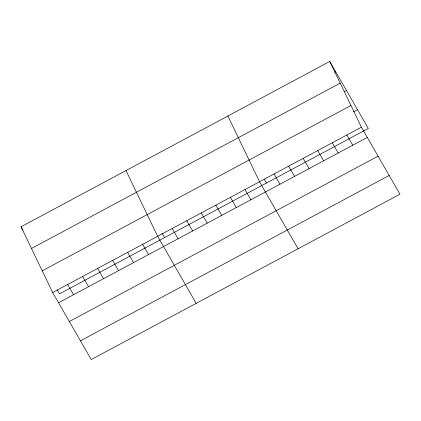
<?xml version="1.0" encoding="UTF-8"?>
<svg xmlns="http://www.w3.org/2000/svg" width="421" height="421" viewBox="0 0 421 421"><rect width="100%" height="100%" fill="white"/><g stroke="black" fill="none" stroke-linecap="round" stroke-linejoin="round"><path stroke-width="0.63" d="M329.78 61.44L361.402 127.184L399.95 194.223L91.22 359.56L52.672 292.521L21.05 226.777L329.78 61.44L368.328 128.479L59.598 293.816L57.382 289.958M334.553 72.28L335.669 71.681M31.486 248.474L340.215 83.137M344.21 91.625L346.446 90.426M42.237 270.824L350.967 105.487M353.635 111.833L357.55 109.734M52.672 292.521L361.402 127.184M58.561 302.762L367.291 137.425M69.339 321.507L378.069 156.165M80.443 340.815L389.172 175.478M346.846 134.978L352.735 145.219M332.29 142.772L338.179 153.012M317.739 150.565L323.628 160.806M303.183 158.359L309.072 168.6M288.627 166.153L294.516 176.394M274.076 173.947L279.965 184.193M264.23 179.183L266.451 183.04M298.068 248.785L259.52 181.746L227.898 116.001M244.964 189.539L250.853 199.78M230.413 197.333L236.302 207.574M215.857 205.127L221.746 215.368M201.301 212.921L207.19 223.162M186.745 220.715L192.639 230.955M172.194 228.514L178.083 238.754M162.032 233.192L164.569 237.602M196.186 303.346L157.638 236.307L126.021 170.563M142.645 244.338L148.534 254.579M127.647 252.368L133.536 262.609M112.654 260.399L118.543 270.64M97.656 268.43L103.545 278.67M82.663 276.46L88.552 286.701M67.665 284.491L73.554 294.732M21.05 226.777L23.013 230.192"/></g></svg>
